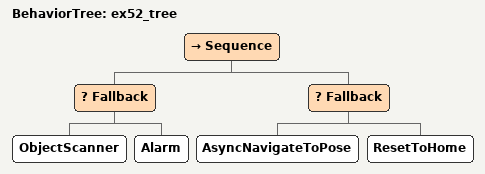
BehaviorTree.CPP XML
<?xml version="1.0" encoding="UTF-8"?>
<root BTCPP_format="4">
  <BehaviorTree ID="ex52_tree">
    <Sequence>
      <Fallback>
        <ObjectScanner />
        <Alarm />
      </Fallback>
      <Fallback>
        <AsyncNavigateToPose />
        <ResetToHome />
      </Fallback>
    </Sequence>
  </BehaviorTree>
</root>
